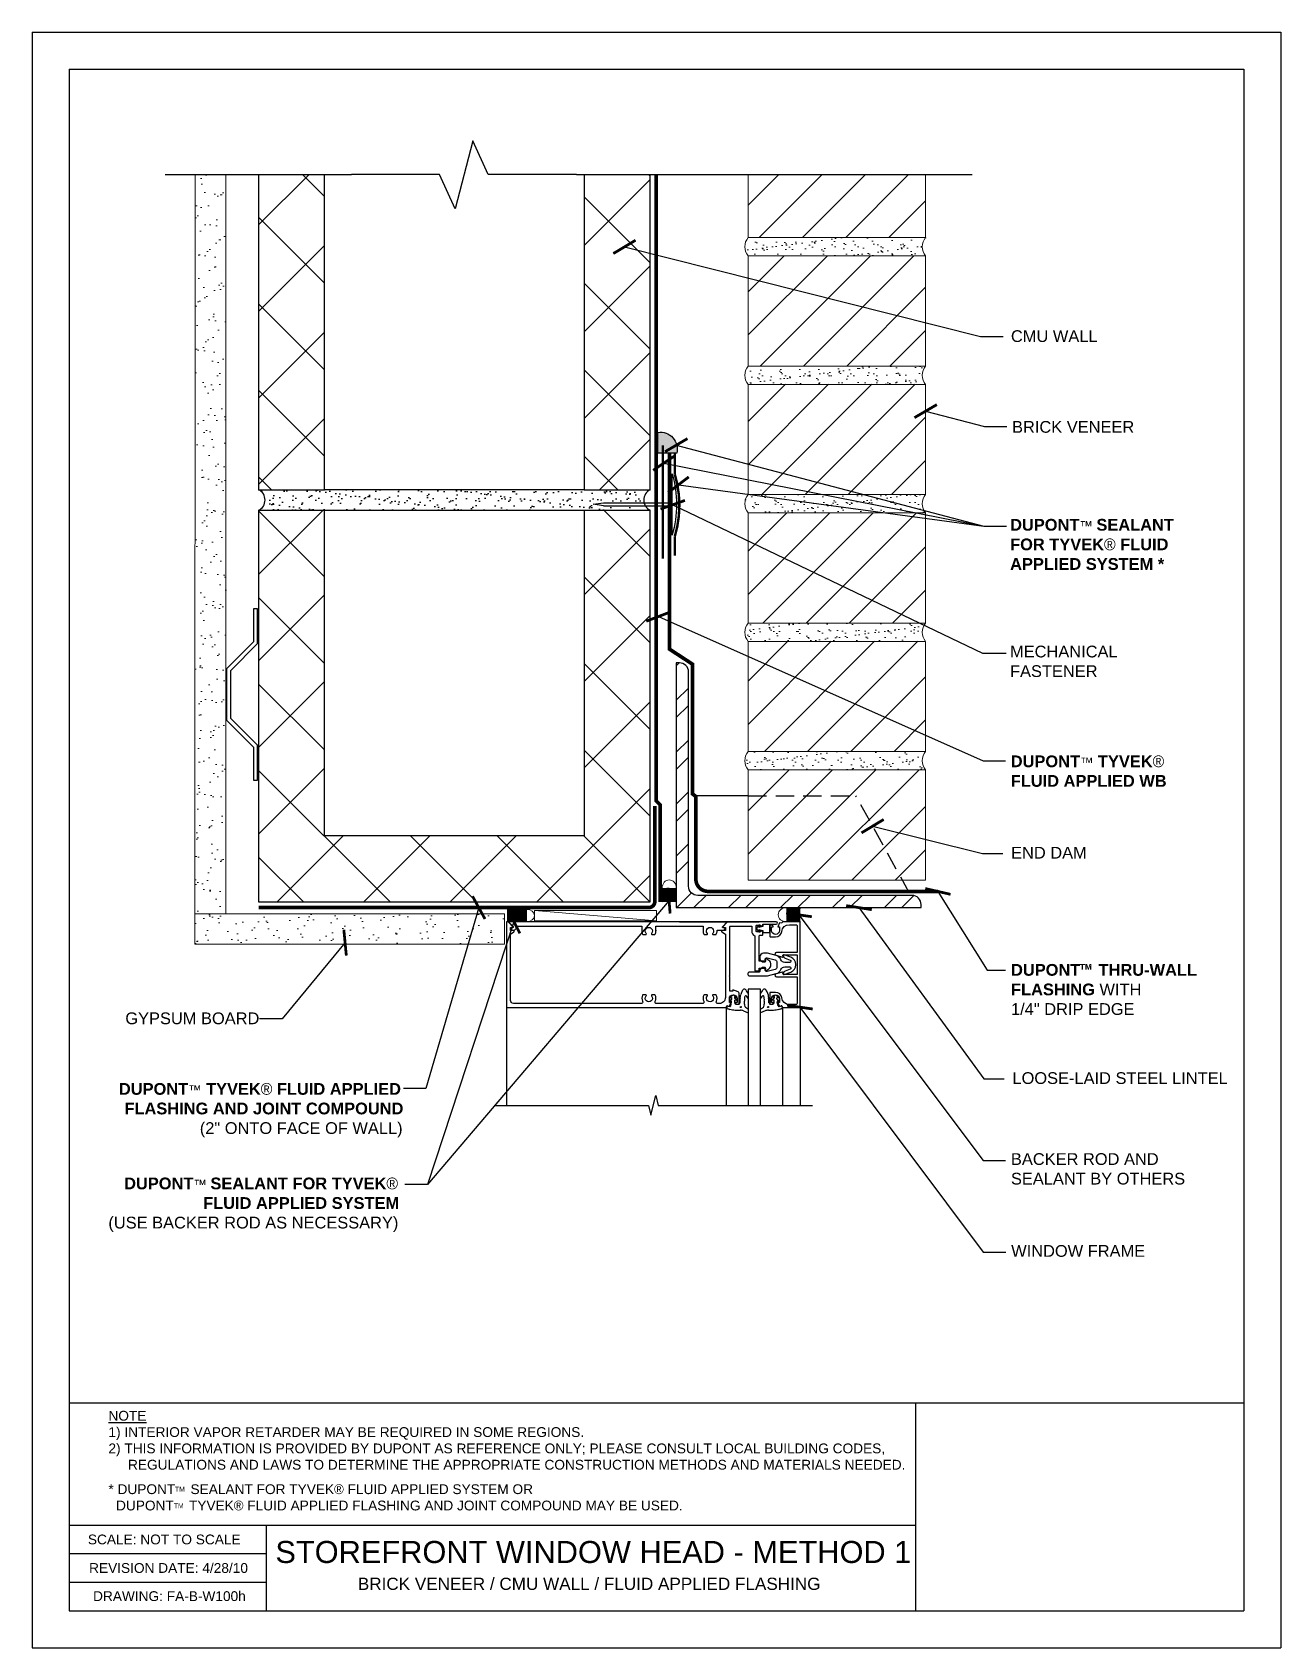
# Model space of a CAD drawing. Extents: x 305.9 to 331.4, y 2 to 35.
import ezdxf

# ---------------------------------------------------------------- set-up
doc = ezdxf.new("R2010")
doc.units = 0
doc.header["$LTSCALE"] = 1.5
doc.header["$MEASUREMENT"] = 0
doc.linetypes.add('DASHED2', pattern=[0.375, 0.25, -0.125])
doc.linetypes.add('HIDDEN', pattern=[0.375, 0.25, -0.125])
doc.layers.get('0').update_dxf_attribs({"color": 8, "linetype": 'CONTINUOUS'})
for name, color, linetype in [('8x11-ttb$0$B', 5, 'CONTINUOUS'), ('CMU', 250, 'CONTINUOUS'), ('DuPont Thru-Wall Flashing', 252, 'CONTINUOUS'), ('SEALANT', 250, 'CONTINUOUS'), ('Storefront Window', 250, 'CONTINUOUS'), ('STRUCTURE', 250, 'CONTINUOUS'), ('TEXT', 7, 'CONTINUOUS'), ('Tyvek FA Flashing and Joint Treatment', 150, 'DASHED2'), ('Tyvek FA WB', 10, 'DASHED2')]:
    doc.layers.add(name, color=color, linetype=linetype)
for name, color, linetype, lineweight in [('A-Backer Rod', 250, 'CONTINUOUS', 15), ('A-Sealant', 250, 'CONTINUOUS', 15), ('brick', 250, 'CONTINUOUS', 5), ('Gyp Board', 250, 'CONTINUOUS', 20), ('Shims', 250, 'CONTINUOUS', 25)]:
    doc.layers.add(name, color=color, linetype=linetype, lineweight=lineweight)
doc.layers.add('VIEWPORT', color=7, linetype='CONTINUOUS', plot=False)
doc.styles.add('DETAILS', font='sanss___.ttf', dxfattribs={"height": 1})
doc.dimstyles.new('ARCH_1_1-2_IN', dxfattribs={"dimscale": 0, "dimtxt": 0.09375, "dimasz": 0.09375, "dimexe": 0.0625, "dimexo": 0.0625, "dimgap": 0.0625, "dimtad": 1, "dimdec": 4, "dimlfac": 8, "dimzin": 3, "dimdsep": 46, "dimlunit": 4, "dimtxsty": 'Standard', "dimblk1": 'ARCHTICK', "dimblk2": 'ARCHTICK', "dimsah": 1, "dimcen": 0.0625, "dimdle": 0.0625, "dimclrd": 256, "dimclre": 256, "dimclrt": 256, "dimadec": 0, "dimazin": 0, "dimtfac": 1, "dimtdec": 4, "dimtmove": 0, "dimatfit": 3, "dimldrblk": 'ARCHTICK', "dimfxl": 1, "dimfrac": 2, "dimtolj": 1, "dimtzin": 0, "dimlwd": -1, "dimlwe": -1, "dimarcsym": 0})

# ---------------------------------------------------------------- blocks, each defined once
blk = doc.blocks.new('_ArchTick')
at = {"color": 0, "linetype": 'ByBlock', "const_width": 0.15}
blk.add_lwpolyline([(-0.5, -0.5), (0.5, 0.5)], dxfattribs=at)
blk = doc.blocks.new('Revsion Date')
at = {"layer": 'TEXT', "insert": (0, 0.203, 0), "char_height": 0.2, "width": 16.26452, "attachment_point": 1, "style": 'DETAILS'}
blk.add_mtext('\\pi-0.033334,l0.033334,t0.1;REVISION DATE: 4/28/10', dxfattribs=at)

msp = doc.modelspace()

# ---------------------------------------------------------------- hatches: boundary and pattern name
at = {"layer": 'brick'}
h = msp.add_hatch(dxfattribs=at)
h.set_pattern_fill('_USER', color=256, scale=0.625, angle=45, style=0, pattern_type=0)
h.set_pattern_definition([(45, (201.38834, 188.0957), (-0.4419417, 0.4419417), [])])
h.paths.add_polyline_path([(324.156, 28.182), (324.156, 30.432), (320.531, 30.432), (320.531, 28.182)])
h.paths.add_polyline_path([(324.156, 25.557), (324.156, 27.807), (320.531, 27.807), (320.531, 25.557)])
h.paths.add_polyline_path([(320.531, 25.182), (320.531, 22.932), (324.156, 22.932), (324.156, 25.182)])
h.paths.add_polyline_path([(320.531, 22.557), (320.531, 20.307), (324.156, 20.307), (324.156, 22.557)])
h.paths.add_polyline_path([(324.156, 19.932), (320.531, 19.932), (320.531, 19.557), (323.039, 19.557), (324.074, 17.682), (324.156, 17.682)])
h.paths.add_polyline_path([(323.039, 19.557), (320.531, 19.557), (320.531, 17.682), (324.074, 17.682)], flags=16)
h.paths.add_polyline_path([(324.156, 32.093), (320.531, 32.093), (320.531, 30.807), (324.156, 30.807)])
h = msp.add_hatch(dxfattribs=at)
h.set_pattern_fill('AR-SAND', color=256, scale=0.15, style=0)
h.set_pattern_definition([(37.5, (0, 0), (-0.009449, 0.28902357), [0, -0.228, 0, -0.255, 0, -0.24375]), (7.5, (0, 0), (0.2654665, 0.4233219), [0, -0.123, 0, -0.2055, 0, -0.07875]), (327.5, (-0.1845, 0), (0.46712128, 0.00084886), [0, -0.075, 0, -0.27, 0, -0.3525]), (317.5, (-0.1845, 0), (0.450919, 0.13165133), [0, -0.0375, 0, -0.177, 0, -0.2025])])
h.paths.add_polyline_path([(324.156, 30.804), (320.531, 30.804, 0.36364), (320.531, 30.429), (324.156, 30.429, -0.36364)])
h.paths.add_polyline_path([(324.156, 28.179), (320.531, 28.179, 0.36364), (320.531, 27.804), (324.156, 27.804, -0.36364)])
h.paths.add_polyline_path([(324.156, 25.554), (320.531, 25.554, 0.36364), (320.531, 25.179), (324.156, 25.179, -0.36364)])
h.paths.add_polyline_path([(324.156, 22.929), (320.531, 22.929, 0.36364), (320.531, 22.554), (324.156, 22.554, -0.36364)])
h.paths.add_polyline_path([(324.156, 20.304), (320.531, 20.304, 0.36364), (320.531, 19.929), (324.156, 19.929, -0.36364)])
at = {"layer": 'CMU'}
h = msp.add_hatch(dxfattribs=at)
h.set_pattern_fill('ANSI37', color=256, scale=10, style=0)
h.set_pattern_definition([(315, (-99.5132, 38.2115), (-0.8838835, -0.8838835), []), (225, (-99.5132, 38.2115), (-0.8838835, 0.8838835), [])])
h.paths.add_polyline_path([(311.878, 25.653), (310.531, 25.653), (310.531, 32.093), (311.878, 32.093)])
h.paths.add_polyline_path([(317.183, 32.093), (318.531, 32.093), (318.531, 25.653), (317.183, 25.653)])
h = msp.add_hatch(dxfattribs=at)
h.set_pattern_fill('AR-SAND', color=256, scale=0.15, style=0)
h.set_pattern_definition([(322.5, (-99.51316, 38.21147), (-0.009449, -0.28902357), [0, -0.228, 0, -0.255, 0, -0.24375]), (352.5, (-99.51316, 38.21147), (0.2654665, -0.4233219), [0, -0.123, 0, -0.2055, 0, -0.07875]), (32.5, (-99.69766, 38.21147), (0.46712128, -0.00084886), [0, -0.075, 0, -0.27, 0, -0.3525]), (42.5, (-99.69766, 38.21147), (0.450919, -0.13165133), [0, -0.0375, 0, -0.177, 0, -0.2025])])
h.paths.add_polyline_path([(317.183, 25.653), (318.531, 25.653, 0.626567), (318.531, 25.232), (310.531, 25.232, 0.626567), (310.531, 25.653), (311.878, 25.653)])
h = msp.add_hatch(dxfattribs=at)
h.set_pattern_fill('ANSI37', color=256, scale=10, style=0)
h.set_pattern_definition([(315, (-186.4482, 110.3075), (-0.8838835, -0.8838835), []), (225, (-186.4482, 110.3075), (-0.8838835, 0.8838835), [])])
h.paths.add_polyline_path([(318.531, 17.232), (317.183, 17.232), (311.878, 17.232), (310.531, 17.232), (310.531, 25.232), (311.878, 25.232), (311.878, 18.58), (317.183, 18.58), (317.183, 25.232), (318.531, 25.232)])
at = {"layer": 'Gyp Board'}
h = msp.add_hatch(dxfattribs=at)
h.set_pattern_fill('AR-SAND', color=256, scale=0.25, style=0)
h.set_pattern_definition([(322.5, (300.63713, 25.7621), (-0.015748, -0.481706), [0, -0.38, 0, -0.425, 0, -0.40625]), (352.5, (300.6371, 25.7621), (0.442444, -0.705537), [0, -0.205, 0, -0.3425, 0, -0.13125]), (32.5, (300.32963, 25.7621), (0.778535, -0.001415), [0, -0.125, 0, -0.45, 0, -0.5875]), (42.5, (300.3296, 25.7621), (0.75153, -0.21942), [0, -0.0625, 0, -0.295, 0, -0.3375])])
h.paths.add_polyline_path([(309.862, 16.992), (309.237, 16.848), (309.237, 17.261), (309.238, 32.093), (309.862, 32.093)])
h = msp.add_hatch(dxfattribs=at)
h.set_pattern_fill('AR-SAND,_O', color=256, scale=0.25, angle=-90)
h.set_pattern_definition([(127.5, (872.1956, -1765.15762), (-0.48170594, -0.01574834), [0, -0.38, 0, -0.425, 0, -0.40625]), (97.5, (872.1956, -1765.1576), (-0.70553652, 0.44244418), [0, -0.205, 0, -0.3425, 0, -0.13125]), (57.5, (872.1956, -1765.46512), (-0.00141476, 0.77853547), [0, -0.125, 0, -0.45, 0, -0.5875]), (47.5, (872.1956, -1765.4651), (-0.2194189, 0.75153165), [0, -0.0625, 0, -0.295, 0, -0.3375])])
h.paths.add_polyline_path([(309.227, 16.992), (309.227, 16.367), (315.55, 16.367), (315.55, 16.992)])
at = {"layer": 'SEALANT', "linetype": 'Continuous'}
h = msp.add_hatch(color=256, dxfattribs=at)
edge = h.paths.add_edge_path()
edge.add_arc((318.738, 26.485), 0.344, -14.6417, 98.4355, ccw=False)
edge.add_line((319.071, 26.398), (318.959, 26.398))
edge.add_line((318.959, 26.398), (318.687, 26.398))
edge.add_line((318.687, 26.398), (318.687, 26.825))
at = {"layer": 'SEALANT'}
h = msp.add_hatch(color=256, dxfattribs=at)
h.dxf.hatch_style = 1
edge = h.paths.add_edge_path()
edge.add_line((319.063, 17.231), (319.063, 17.516))
edge.add_ellipse((318.918, 17.516), major_axis=(0, -0.168), ratio=0.862659, start_angle=270, end_angle=450, ccw=False)
edge.add_line((318.773, 17.516), (318.773, 17.233))
edge.add_arc((318.916, 16.861), 0.399, 68.3009, 111.0118, ccw=False)
h = msp.add_hatch(color=256, dxfattribs=at)
h.dxf.hatch_style = 1
edge = h.paths.add_edge_path()
edge.add_arc((315.356, 16.953), 0.279, 333.1395, 386.8605, ccw=False)
edge.add_line((315.605, 16.827), (316.013, 16.827))
edge.add_ellipse((316.013, 16.953), major_axis=(0.152, 0), ratio=0.83193, start_angle=90, end_angle=270, ccw=False)
edge.add_line((316.013, 17.079), (315.605, 17.079))
h = msp.add_hatch(color=256, dxfattribs=at)
h.dxf.hatch_style = 1
edge = h.paths.add_edge_path()
edge.add_line((321.596, 17.116), (321.313, 17.116))
edge.add_ellipse((321.313, 16.971), major_axis=(0.168, 0), ratio=0.862659, start_angle=270, end_angle=450, ccw=False)
edge.add_line((321.313, 16.827), (321.594, 16.827))
edge.add_arc((321.965, 16.969), 0.397, 158.3009, 201.0118, ccw=False)
at = {"layer": 'STRUCTURE'}
h = msp.add_hatch(dxfattribs=at)
h.set_pattern_fill('ANSI32', color=256, scale=2, style=0)
h.set_pattern_definition([(45, (-1283.0855, -611.354), (-0.5303301, 0.5303301), []), (45, (-1282.73196, -611.354), (-0.5303301, 0.5303301), [])])
edge = h.paths.add_edge_path()
edge.add_line((319.313, 17.553), (319.313, 21.928))
edge.add_arc((319.126, 21.928), 0.188, 0, 90)
edge.add_line((319.126, 22.116), (319.063, 22.116))
edge.add_line((319.063, 22.116), (319.063, 17.116))
edge.add_line((319.063, 17.116), (324.063, 17.116))
edge.add_line((324.063, 17.116), (324.063, 17.178))
edge.add_arc((323.876, 17.178), 0.188, 0, 90)
edge.add_line((323.876, 17.366), (319.501, 17.366))
edge.add_arc((319.501, 17.553), 0.187, 180, 270, ccw=False)

# ---------------------------------------------------------------- linework, layer by layer
at = {"layer": '8x11-ttb$0$B', "color": 7}
for p, q in [((306.658, 34.248, 0), (306.658, 2.748, 0)), ((306.658, 34.248, 0), (330.658, 34.248, 0)), ((330.658, 34.248, 0), (330.658, 2.748, 0)), ((306.658, 4.498, 0), (323.947, 4.498, 0)), ((306.658, 2.748, 0), (330.658, 2.748, 0))]:
    msp.add_line(p, q, dxfattribs=at)
at = {"layer": '8x11-ttb$0$B', "color": 7, "elevation": 0}
for points in [[(330.658, 6.993), (306.658, 6.993)], [(323.947, 6.993), (323.947, 2.748)], [(310.686, 4.498), (310.686, 2.748)], [(310.686, 3.915), (306.658, 3.915)], [(310.686, 3.331), (306.658, 3.331)]]:
    msp.add_lwpolyline(points, dxfattribs=at)
at = {"layer": 'A-Backer Rod'}
for centre, major_axis, ratio in [((318.918, 17.516, 0), (0, -0.168), 0.862659), ((316.013, 16.953, 0), (0.152, 0), 0.83193), ((321.313, 16.971, 0), (0.168, 0), 0.862659)]:
    msp.add_ellipse(centre, major_axis=major_axis, ratio=ratio, dxfattribs=at)
at = {"layer": 'A-Sealant'}
for centre, radius, start, end in [((318.916, 16.861, 0), 0.399, 68.3009, 111.0118), ((321.965, 16.969, 0), 0.397, 158.3009, 201.0118)]:
    msp.add_arc(centre, radius, start, end, dxfattribs=at)
at = {"layer": 'brick', "linetype": 'Continuous'}
msp.add_lwpolyline([(320.531, 32.093), (320.531, 30.804), (324.156, 30.804), (324.156, 32.093)], dxfattribs=at)
for points in [[(320.531, 28.179), (324.156, 28.179), (324.156, 30.429), (320.531, 30.429)], [(320.531, 25.554), (324.156, 25.554), (324.156, 27.804), (320.531, 27.804)], [(320.531, 22.929), (324.156, 22.929), (324.156, 25.179), (320.531, 25.179)], [(320.531, 20.304), (324.156, 20.304), (324.156, 22.554), (320.531, 22.554)], [(320.531, 17.679), (324.156, 17.679), (324.156, 19.929), (320.531, 19.929)]]:
    msp.add_lwpolyline(points, close=True, dxfattribs=at)
for centre in [(320.754, 30.617), (324.379, 30.617), (320.754, 27.992), (324.379, 27.992), (320.754, 25.367), (324.379, 25.367), (320.754, 22.742), (324.379, 22.742), (320.754, 20.117), (324.379, 20.117)]:
    msp.add_arc(centre, 0.292, 140.0334, 219.9666, dxfattribs=at)
at = {"layer": 'CMU'}
for p, q in [((317.183, 25.653), (311.878, 25.653)), ((318.531, 25.232), (310.531, 25.232)), ((317.183, 18.58), (311.878, 18.58))]:
    msp.add_line(p, q, dxfattribs=at)
for points in [[(310.531, 32.093), (310.531, 25.653), (311.878, 25.653), (311.878, 32.093)], [(317.183, 32.093), (317.183, 25.653), (318.531, 25.653), (318.531, 32.093)], [(311.878, 18.58), (311.878, 25.232), (310.531, 25.232), (310.531, 17.232), (311.878, 17.232)], [(311.878, 17.232), (318.531, 17.232), (318.531, 25.232), (317.183, 25.232), (317.183, 18.58)]]:
    msp.add_lwpolyline(points, dxfattribs=at)
msp.add_lwpolyline([(309.961, 20.979), (309.961, 21.962), (310.509, 22.509), (310.509, 23.218), (310.424, 23.218), (310.424, 22.544), (309.877, 21.997), (309.877, 20.944), (310.424, 20.397), (310.424, 19.723), (310.509, 19.723), (310.509, 20.432)], close=True, dxfattribs=at)
for centre, start, end in [((310.429, 25.443), 295.8602, 64.1398), ((318.633, 25.443), 115.8602, 244.1398)]:
    msp.add_arc(centre, 0.234, start, end, dxfattribs=at)
at = {"layer": 'DuPont Thru-Wall Flashing'}
msp.add_line((320.531, 19.4), (319.451, 19.4), dxfattribs=at)
at = {"layer": 'DuPont Thru-Wall Flashing', "linetype": 'HIDDEN'}
for p, q in [((320.531, 19.4), (322.73, 19.4)), ((323.829, 17.41, 0), (322.73, 19.4, 0))]:
    msp.add_line(p, q, dxfattribs=at)
at = {"layer": 'DuPont Thru-Wall Flashing', "const_width": 0.075, "elevation": 0}
msp.add_lwpolyline([(318.921, 26.398), (318.921, 22.398), (319.347, 22.12)], dxfattribs=at)
msp.add_lwpolyline([(319.347, 22.12), (319.396, 22.088), (319.396, 19.438), (319.462, 19.388), (319.462, 17.698, 0.414158), (319.712, 17.448), (324.406, 17.447)], format="xyb", dxfattribs=at)
at = {"layer": 'Gyp Board'}
msp.add_lwpolyline([(309.238, 32.093), (309.227, 16.992), (309.862, 16.992), (309.862, 32.093)], dxfattribs=at)
msp.add_lwpolyline([(309.227, 16.992), (309.227, 16.367), (315.55, 16.367), (315.55, 16.992)], close=True, dxfattribs=at)
at = {"layer": 'SEALANT', "linetype": 'Continuous'}
msp.add_line((318.531, 25.678), (318.531, 25.954), dxfattribs=at)
at = {"layer": 'SEALANT', "linetype": 'Continuous', "elevation": 0}
msp.add_lwpolyline([(318.687, 26.825, -0.537754), (319.071, 26.398), (318.959, 26.398), (318.687, 26.398)], format="xyb", close=True, dxfattribs=at)
at = {"layer": 'SEALANT', "linetype": 'Continuous', "const_width": 0.05, "elevation": 0, "flags": 128}
msp.add_lwpolyline([(318.786, 24.247), (318.786, 26.561)], dxfattribs=at)
at = {"layer": 'SEALANT', "linetype": 'Continuous', "const_width": 0.05, "flags": 128}
msp.add_lwpolyline([(319.033, 26.398), (319.033, 25.965, -0.145991), (319.033, 24.703), (319.033, 24.309)], format="xyb", dxfattribs=at)
at = {"layer": 'Shims', "lineweight": 15, "elevation": 0}
msp.add_lwpolyline([(316.169, 17.057), (318.657, 17.057), (318.657, 16.849), (316.169, 16.849)], close=True, dxfattribs=at)
msp.add_lwpolyline([(318.657, 16.849), (316.169, 17.057)], dxfattribs=at)
at = {"layer": 'Storefront Window'}
for p, q in [((319.127, 16.827), (320.757, 16.827)), ((320.193, 15.242), (320.15, 15.221)), ((320.174, 15.108), (320.192, 15.187)), ((320.197, 15.247), (320.198, 15.265)), ((321.118, 15.247), (321.117, 15.265)), ((321.122, 15.242), (321.166, 15.221)), ((321.142, 15.108), (321.124, 15.187)), ((315.595, 15.077), (315.595, 13.077)), ((320.083, 15.077), (320.083, 13.077)), ((320.096, 15.103), (320.093, 15.067)), ((320.437, 15.007), (320.532, 14.965)), ((320.878, 15.007), (320.783, 14.965)), ((321.22, 15.103), (321.223, 15.067)), ((321.232, 15.077), (321.232, 13.077)), ((321.594, 15.077), (321.594, 13.077))]:
    msp.add_line(p, q, dxfattribs=at)
for points in [[(320.065, 16.573), (320.065, 15.282, -0.414214), (319.94, 15.157), (319.908, 15.157, -0.555823), (319.881, 15.202, 0.236435), (319.88, 15.33, 0.282291), (319.866, 15.338), (319.819, 15.338, 0.644645), (319.807, 15.313, -2.206052), (319.697, 15.313, 0.644645), (319.686, 15.338), (319.638, 15.338, 0.282291), (319.625, 15.33, 0.236435), (319.624, 15.202, -0.555823), (319.596, 15.157), (318.658, 15.157, -0.555823), (318.631, 15.202, 0.236435), (318.63, 15.33, 0.282291), (318.616, 15.338), (318.569, 15.338, 0.644645), (318.557, 15.313, -2.206052), (318.447, 15.313, 0.644645), (318.436, 15.338), (318.388, 15.338, 0.282291), (318.375, 15.33, 0.236435), (318.374, 15.202, -0.555823), (318.346, 15.157), (315.737, 15.157, -0.414214), (315.675, 15.219), (315.675, 16.573), (315.746, 16.619, 0.749043), (315.738, 16.647), (315.675, 16.647), (315.675, 16.712), (315.721, 16.712, 0.660347), (315.726, 16.723), (315.643, 16.81), (315.643, 16.827), (315.595, 16.827), (315.595, 15.077), (320.083, 15.077), (320.093, 15.107), (320.146, 15.097), (320.175, 15.179), (320.146, 15.179), (320.146, 15.256, -1), (320.304, 15.256), (320.304, 15.179), (320.275, 15.179), (320.275, 15.167, 0.414214), (320.295, 15.147), (320.344, 15.147), (320.344, 15.37, 0.322429), (320.327, 15.394), (320.217, 15.434), (320.217, 15.413), (320.155, 15.413), (320.155, 15.702), (320.14, 15.717), (320.155, 15.732), (320.155, 16.722, -0.414214), (320.17, 16.737), (320.604, 16.737), (320.604, 16.636, 0.295383), (320.666, 16.54), (320.666, 15.827), (320.756, 15.827), (320.756, 15.882), (320.886, 15.882), (320.881, 15.832, 0.630996), (320.889, 15.828), (320.951, 15.868, 0.541752), (320.951, 16.036), (320.889, 16.076, 0.6302), (320.881, 16.071), (320.886, 16.022), (320.756, 16.022), (320.756, 16.536, -0.414214), (320.771, 16.551), (320.814, 16.551, 0.414214), (320.829, 16.566), (320.829, 16.618, 0.414214), (320.804, 16.643), (320.789, 16.643), (320.789, 16.621), (320.709, 16.621, -0.414214), (320.694, 16.636), (320.694, 16.744, -0.414214), (320.709, 16.759), (320.789, 16.759), (320.789, 16.737), (320.804, 16.737, 0.414214), (320.829, 16.762), (320.829, 16.777), (321.102, 16.777, 1), (321.102, 16.827), (320.096, 16.827), (320.096, 16.81), (320.013, 16.723, 0.660347), (320.018, 16.712), (320.065, 16.712), (320.065, 16.647), (320.002, 16.647, 0.749043), (319.994, 16.619)], [(320.746, 16.712), (320.768, 16.739, 1), (320.749, 16.755), (320.694, 16.69), (320.749, 16.625, 1), (320.768, 16.641), (320.746, 16.668), (320.832, 16.648), (320.832, 16.606), (320.973, 16.606), (320.973, 16.774), (320.832, 16.774), (320.832, 16.732)], [(320.97, 15.365), (320.97, 15.147), (321.019, 15.147, 0.414214), (321.039, 15.167), (321.039, 15.179), (321.01, 15.179), (321.01, 15.256, -1), (321.168, 15.256), (321.168, 15.179), (321.139, 15.179), (321.168, 15.097), (321.221, 15.107), (321.232, 15.077), (321.594, 15.077), (321.594, 16.827), (321.232, 16.827), (321.221, 16.797), (321.168, 16.807), (321.139, 16.724), (321.168, 16.724), (321.168, 16.647, -1), (321.01, 16.647), (321.01, 16.724), (321.039, 16.724), (321.039, 16.736, 0.414214), (321.019, 16.756), (320.97, 16.756), (320.97, 16.538, 0.414214), (320.99, 16.518), (321.089, 16.518, 0.37708), (321.217, 16.631, -0.37708), (321.372, 16.767), (321.504, 16.767, -0.414214), (321.534, 16.737), (321.534, 16.201), (321.108, 16.201, 0.876975), (321.1, 16.142), (321.234, 16.106, 0.577352), (321.246, 16.119), (321.241, 16.139, -0.493145), (321.251, 16.151), (321.534, 16.151), (321.534, 15.753), (321.251, 15.753, -0.493145), (321.241, 15.765), (321.246, 15.785, 0.577352), (321.234, 15.797), (321.1, 15.761, 0.876975), (321.108, 15.703), (321.534, 15.703), (321.534, 15.167, -0.414214), (321.504, 15.137), (321.372, 15.137, -0.37708), (321.217, 15.273, 0.37708), (321.089, 15.385), (320.99, 15.385, 0.414214)], [(321.281, 15.906), (321.379, 15.906, -0.8391), (321.387, 15.858), (321.286, 15.821, 0.317837), (321.247, 15.764, 0.517638), (321.267, 15.75), (321.402, 15.799, 0.315299), (321.504, 15.946), (321.504, 15.957, 0.315299), (321.402, 16.103), (321.267, 16.152, 0.517638), (321.247, 16.138, 0.317837), (321.286, 16.082), (321.387, 16.045, -0.8391), (321.379, 15.996), (321.281, 15.996, -0.304695), (321.197, 16.052, 0.234469), (321.104, 16.135), (320.924, 16.183), (320.843, 16.183, 0.414214), (320.768, 16.108), (320.768, 16.087, 0.267949), (320.806, 16.022), (320.824, 16.011, 0.131652), (320.831, 16.009), (320.87, 16.009, 0.466308), (320.885, 16.027), (320.879, 16.058, -0.548619), (320.917, 16.092), (321.081, 16.048, -0.339454), (321.118, 15.999), (321.118, 15.903, -0.339454), (321.081, 15.855), (320.916, 15.811, -0.548619), (320.879, 15.845), (320.885, 15.877, 0.466308), (320.87, 15.894), (320.831, 15.894, 0.131652), (320.824, 15.892), (320.806, 15.882, 0.271331), (320.768, 15.816, -0.417912), (320.753, 15.801), (320.556, 15.801, 0.414214), (320.526, 15.771), (320.526, 15.751, 0.414214), (320.556, 15.721), (320.928, 15.721), (321.104, 15.768, 0.234469), (321.197, 15.85, -0.304695)]]:
    msp.add_lwpolyline(points, format="xyb", close=True, dxfattribs=at)
msp.add_lwpolyline([(318.645, 16.653), (318.645, 16.639), (318.645, 16.737), (319.609, 16.737), (319.609, 16.639, 0.118112), (319.625, 16.574, 0.282291), (319.638, 16.566), (319.686, 16.566, 0.644645), (319.697, 16.591, -2.206052), (319.807, 16.591, 0.644645), (319.819, 16.566), (319.866, 16.566, 0.282291), (319.88, 16.574, 0.118112), (319.895, 16.639), (319.895, 16.653), (320.012, 16.653, 0.414214), (320.059, 16.7), (320.059, 16.706), (320.02, 16.706, -0.660347), (320.01, 16.728), (320.089, 16.81, 0.660347), (320.082, 16.827), (315.658, 16.827, 0.660347), (315.651, 16.81), (315.73, 16.728, -0.660347), (315.72, 16.706), (315.681, 16.706), (315.681, 16.7, 0.668179), (315.761, 16.666), (315.832, 16.737), (318.359, 16.737), (318.359, 16.639, 0.118112), (318.375, 16.574, 0.282291), (318.388, 16.566), (318.436, 16.566, 0.644645), (318.447, 16.591, -2.206052), (318.557, 16.591, 0.644645), (318.569, 16.566), (318.616, 16.566, 0.282291), (318.63, 16.574, 0.118112), (318.645, 16.639)], format="xyb", dxfattribs=at)
for points in [[(320.783, 13.077), (320.783, 15.452), (320.533, 15.452), (320.533, 13.077)], [(315.345, 13.077), (318.495, 13.077), (318.545, 12.877), (318.645, 13.277), (318.695, 13.077), (321.845, 13.077)]]:
    msp.add_lwpolyline(points, dxfattribs=at)
for centre in [(320.38, 15.086), (320.38, 15.086), (320.936, 15.086), (320.936, 15.086)]:
    msp.add_circle(centre, 0.01, dxfattribs=at)
for centre, radius, start, end in [((320.152, 15.214), 0.00735, 108.0211, 272.6856), ((320.156, 15.304), 0.0975, 268.3103, 283.698), ((320.188, 15.273), 0.0224, 130.057, 175.9621), ((320.168, 15.276), 0.00303, 195.9854, 302.6183), ((320.218, 15.187), 0.0987, 111.5783, 119.2926), ((320.505, 14.896), 0.515, 122.4999, 130.0558), ((320.183, 15.202), 0.00797, 10.5581, 121.2303), ((320.19, 15.26), 0.0201, 80.3102, 113.8002), ((320.171, 15.194), 0.0215, 340.6189, 26.1575), ((320.189, 15.273), 0.00871, 358.9758, 55.5111), ((320.182, 15.254), 0.0167, 310.9036, 334.1392), ((320.175, 15.266), 0.0233, 357.5325, 17.0485), ((320.233, 15.323), 0.00891, 61.8402, 122.4628), ((320.16, 15.187), 0.163, 41.1052, 61.8641), ((320.323, 15.29), 0.0736, 175.1708, 197.0015), ((320.255, 15.293), 0.00683, 44.2979, 142.973), ((320.303, 15.199), 0.0531, 152.6833, 169.4254), ((320.37, 15.2), 0.119, 175.7932, 195.2771), ((320.264, 15.276), 0.0138, 211.6166, 240.2474), ((320.265, 15.217), 0.0106, 81.9384, 145.2411), ((320.021, 14.905), 0.43, 50.1669, 56.6052), ((320.379, 15.47), 0.21, 235.3871, 241.8371), ((320.201, 14.767), 0.465, 77.9518, 81.9547), ((320.282, 15.287), 0.00287, 219.7797, 310.5618), ((320.277, 15.289), 0.008, 332.7799, 41.0673), ((320.286, 15.223), 0.0155, 9.2039, 51.0622), ((320.299, 15.225), 0.00317, 264.2743, 12.8187), ((320.726, 15.188), 0.366, 169.1823, 182.1699), ((319.172, 15.485), 1.216, 349.1837, 353.1433), ((320.64, 15.284), 0.266, 149.9359, 167.8358), ((320.486, 15.373), 0.0891, 137.536, 149.9391), ((320.468, 15.394), 0.061, 116.3959, 140.4137), ((320.456, 15.416), 0.0365, 75.8131, 115.7609), ((321.009, 15.226), 0.555, 176.0942, 182.3015), ((319.769, 15.176), 0.686, 357.4065, 2.325), ((320.584, 15.256), 0.129, 158.183, 176.5293), ((320.436, 15.396), 0.0627, 33.8346, 61.7531), ((320.481, 15.299), 0.0169, 66.0494, 162.8297), ((319.479, 14.755), 1.214, 29.8193, 33.8339), ((320.464, 15.269), 0.0514, 37.5412, 62.0692), ((319.69, 14.767), 0.973, 30.0394, 33.2142), ((321.836, 14.755), 1.214, 146.1661, 150.1807), ((321.626, 14.767), 0.973, 146.7858, 149.9606), ((320.852, 15.269), 0.0514, 117.9308, 142.4588), ((320.88, 15.396), 0.0627, 118.2469, 146.1654), ((320.835, 15.299), 0.0169, 17.1703, 113.9506), ((320.859, 15.416), 0.0365, 64.2391, 104.1869), ((320.731, 15.256), 0.129, 3.4707, 21.817), ((320.306, 15.226), 0.555, 357.6985, 3.9058), ((321.546, 15.176), 0.686, 177.675, 182.5935), ((320.848, 15.394), 0.061, 39.5863, 63.6041), ((320.829, 15.373), 0.0891, 30.0609, 42.464), ((320.676, 15.284), 0.266, 12.1642, 30.0641), ((322.143, 15.485), 1.216, 186.8567, 190.8163), ((320.589, 15.188), 0.366, 357.8301, 10.8177), ((321.029, 15.223), 0.0155, 128.9378, 170.7961), ((321.017, 15.225), 0.00317, 167.1813, 275.7257), ((321.114, 14.767), 0.465, 98.0453, 102.0482), ((321.295, 14.905), 0.43, 123.3948, 129.8331), ((321.038, 15.289), 0.008, 138.9327, 207.2201), ((321.033, 15.287), 0.00287, 229.4382, 320.2203), ((321.155, 15.187), 0.163, 118.1359, 138.8948), ((320.936, 15.47), 0.21, 298.1629, 304.6129), ((321.051, 15.217), 0.0106, 34.7589, 98.0616), ((321.06, 15.293), 0.00683, 37.027, 135.7021), ((321.051, 15.276), 0.0138, 299.7526, 328.3834), ((321.012, 15.199), 0.0531, 10.5746, 27.3167), ((320.946, 15.2), 0.119, 344.7229, 4.2068), ((320.993, 15.29), 0.0736, 342.9985, 4.8292), ((321.083, 15.323), 0.00891, 57.5372, 118.1598), ((320.811, 14.896), 0.515, 49.9442, 57.5001), ((321.141, 15.266), 0.0233, 162.9515, 182.4675), ((321.127, 15.273), 0.00871, 124.4889, 181.0242), ((321.133, 15.254), 0.0167, 205.8608, 229.0964), ((321.126, 15.26), 0.0201, 66.1998, 99.6898), ((321.144, 15.194), 0.0215, 153.8425, 199.3811), ((321.133, 15.202), 0.00797, 58.7697, 169.4419), ((321.097, 15.187), 0.0987, 60.7074, 68.4217), ((321.16, 15.304), 0.0975, 256.302, 271.6897), ((321.128, 15.273), 0.0224, 4.0379, 49.943), ((321.147, 15.276), 0.00303, 237.3817, 344.0146), ((321.163, 15.214), 0.00735, 267.3144, 71.9789), ((320.103, 15.066), 0.01, 175.1708, 248.1386), ((320.106, 15.102), 0.01, 68.759, 175.1708), ((320.25, 15.433), 0.406, 248.1386, 256.9199), ((320.187, 15.311), 0.213, 248.759, 263.063), ((320.349, 15.987), 0.967, 258.6068, 265.1115), ((320.162, 15.11), 0.0118, 263.063, 347.7325), ((320.274, 15.169), 0.0186, 182.2058, 240.2308), ((320.287, 15.192), 0.0447, 240.2143, 261.0616), ((320.332, 15.429), 0.411, 260.8259, 275.6477), ((320.318, 15.394), 0.25, 261.0554, 273.2522), ((320.331, 15.173), 0.0287, 273.2506, 2.1684), ((320.385, 14.911), 0.109, 61.1984, 96.2977), ((320.666, 15.156), 0.212, 183.0086, 195.4405), ((320.512, 15.121), 0.0543, 203.4083, 250.7288), ((320.977, 15.945), 1, 241.129, 243.6343), ((320.339, 15.945), 1, 296.3657, 298.871), ((320.804, 15.121), 0.0543, 289.2712, 336.5917), ((320.649, 15.156), 0.212, 344.5595, 356.9914), ((320.931, 14.911), 0.109, 83.7023, 118.8016), ((320.983, 15.429), 0.411, 264.3523, 279.1741), ((320.985, 15.173), 0.0287, 177.8316, 266.7494), ((320.997, 15.394), 0.25, 266.7478, 278.9446), ((321.029, 15.192), 0.0447, 278.9384, 299.7857), ((320.966, 15.987), 0.967, 274.8885, 281.3932), ((321.042, 15.169), 0.0186, 299.7692, 357.7942), ((321.153, 15.11), 0.0118, 192.2675, 276.937), ((321.129, 15.311), 0.213, 276.937, 291.241), ((321.066, 15.433), 0.406, 283.0801, 291.8614), ((321.21, 15.102), 0.01, 4.8292, 111.241), ((321.213, 15.066), 0.01, 291.8614, 4.8292)]:
    msp.add_arc(centre, radius, start, end, dxfattribs=at)
at = {"layer": 'STRUCTURE'}
for p, q in [((308.621, 32.093, 0), (312.426, 32.093, 0)), ((317.026, 32.093, 0), (325.106, 32.093, 0)), ((317.367, 25.355, 0), (317.575, 25.386, 0)), ((317.575, 25.324, 0), (317.367, 25.355, 0)), ((317.575, 25.386, 0), (318.976, 25.386, 0)), ((317.575, 25.324, 0), (318.976, 25.324, 0))]:
    msp.add_line(p, q, dxfattribs=at)
at = {"layer": 'STRUCTURE', "elevation": 0}
msp.add_lwpolyline([(317.026, 32.093), (315.22, 32.093), (314.904, 32.779), (314.548, 31.394), (314.226, 32.093), (312.426, 32.093)], dxfattribs=at)
at = {"layer": 'STRUCTURE'}
for points in [[(318.976, 25.978, -0.147361), (318.976, 24.728)], [(319.313, 17.553), (319.313, 21.928, 0.414214), (319.126, 22.116), (319.063, 22.116), (319.063, 17.116), (324.063, 17.116), (324.063, 17.178, 0.414214), (323.876, 17.366), (319.501, 17.366, -0.414214)]]:
    msp.add_lwpolyline(points, format="xyb", close=True, dxfattribs=at)
at = {"layer": 'Tyvek FA Flashing and Joint Treatment', "ltscale": 0.5, "const_width": 0.075, "elevation": 0, "flags": 128}
msp.add_lwpolyline([(310.531, 17.117), (318.499, 17.117, 0.414214), (318.624, 17.242), (318.624, 19.189)], format="xyb", dxfattribs=at)
at = {"layer": 'Tyvek FA WB', "const_width": 0.075, "elevation": 0, "flags": 128}
msp.add_lwpolyline([(318.736, 17.232), (318.736, 19.214), (318.649, 19.301), (318.649, 32.093)], dxfattribs=at)
at = {"layer": 'VIEWPORT', "color": 1}
for p, q in [((305.908, 34.998, 0), (305.908, 1.998, 0)), ((305.908, 34.998, 0), (331.408, 34.998, 0)), ((331.408, 34.998, 0), (331.408, 1.998, 0)), ((305.908, 1.998, 0), (331.408, 1.998, 0))]:
    msp.add_line(p, q, dxfattribs=at)

# ---------------------------------------------------------------- block references
at = {"layer": 'TEXT'}
msp.add_blockref('Revsion Date', (307.068, 3.523), dxfattribs=at)

# ---------------------------------------------------------------- texts
at = {"layer": 'TEXT', "style": 'DETAILS'}
for s, insert, char_height, width, attachment_point in [('CMU WALL', (325.898, 28.911, 0), 0.24, 6.52135, 1), ('BRICK VENEER', (325.921, 27.057, 0), 0.24, 6.52135, 1), ('{\\fSansSerif|b1|i0|c2|p2;DUPONT\\fArial|b0|i0|c0|p32;\\H0.8125x;™\\fArial|b1|i0|c0|p32; \\H1.2308x;SEALANT \\PFOR TYVEK\\fSymbol|b0|i0|c2|p18;â\\fArial|b0|i0|c0|p32; \\fArial|b1|i0|c0|p32;FLUID \\PAPPLIED SYSTEM *}', (325.881, 25.057, 0), 0.24, 6.52135, 1), ('MECHANICAL \\PFASTENER ', (325.879, 22.468), 0.24, 6.52135, 1), ('{\\fSansSerif|b1|i0|c2|p2;DUPONT\\fArial|b0|i0|c0|p32;\\H0.8125x;™\\fSansSerif|b1|i0|c2|p2;\\H1.2308x; TYVEK\\fSymbol|b0|i0|c2|p18;â\\fSansSerif|b1|i0|c2|p2; \\PFLUID APPLIED WB}', (325.894, 20.225, 0), 0.24, 6.52135, 1), ('END DAM', (325.901, 18.358), 0.24, 6.52135, 1), ('\\A1;{\\fSansSerif|b1|i0|c2|p2;DUPONT    THRU-WALL\\PFLASHING} WITH \\P1/4" DRIP EDGE', (325.9, 15.443, 0), 0.24, 5.83899, 4), ('GYPSUM BOARD', (307.808, 14.975, 0), 0.24, 6.52135, 1), ('\\pi0.84952;{\\fSansSerif|b1|i0|c2|p2;DUPONT\\fArial|b0|i0|c0|p32;\\H0.8125x;™\\fSansSerif|b1|i0|c2|p2;\\H1.2308x; TYVEK\\fSymbol|b0|i0|c2|p18;â\\fSansSerif|b1|i0|c2|p2; FLUID APPLIED \\P\\pi0.96236;FLASHING AND JOINT COMPOUND\\fSansSerif|b0|i0|c2|p2; \\P\\pi2.5022;(2" ONTO FACE OF WALL)}', (306.827, 13.533, 0), 0.24, 6.52135, 1), ('LOOSE-LAID STEEL LINTEL', (325.929, 13.754, 0), 0.24, 6.52135, 1), ('BACKER ROD AND \\PSEALANT BY OTHERS', (325.898, 12.1, 0), 0.24, 6.52135, 1), ('\\pi1.5423;{\\fSansSerif|b1|i0|c2|p2;DUPONT\\fArial|b0|i0|c0|p32;\\H0.8125x;™\\fArial|b1|i0|c0|p32; \\H1.2308x;SEALANT FOR TYVEK\\fSymbol|b0|i0|c2|p18;â\\fArial|b0|i0|c0|p32; \\P\\pi3.1562;\\fArial|b1|i0|c0|p32;FLUID APPLIED SYSTEM\\P\\pi1.2206;\\fArial|b0|i0|c0|p32;(USE BACKER ROD AS NECESSARY)}', (306.241, 11.602, 0), 0.24, 7.11285, 1), ('WINDOW FRAME', (325.903, 10.223, 0), 0.24, 6.52135, 1), ('{\\LNOTE\\P}1) INTERIOR VAPOR RETARDER MAY BE REQUIRED IN SOME REGIONS.\\P\\pi-0.4,l0.4;2) THIS INFORMATION IS PROVIDED BY DUPONT AS REFERENCE ONLY; PLEASE CONSULT LOCAL BUILDING CODES, REGULATIONS AND LAWS TO DETERMINE THE APPROPRIATE CONSTRUCTION METHODS AND MATERIALS NEEDED.\\P{\\H0.5x;\\P\\pi0,l0;}* DUPONT    SEALANT FOR TYVEK{\\fSymbol|b0|i0|c2|p18;â} FLUID APPLIED SYSTEM OR \\P\\pi-0.2,l0.2;  DUPONT    TYVEK{\\fSymbol|b0|i0|c2|p18;â} FLUID APPLIED FLASHING AND JOINT COMPOUND MAY BE USED.', (307.463, 6.836, 0), 0.2, 16.47485, 1), ('TM', (308.823, 5.285, 0), 0.1, 8.31, 1), ('TM', (308.799, 4.946, 0), 0.1, 8.31, 1), ('\\pi-0.033334,l0.033334,t0.1;SCALE: NOT TO SCALE', (307.043, 4.309, 0), 0.2, 16.26452, 1), ('\\pi0.39713;{\\H0.9x;STOREFRONT WINDOW HEAD - METHOD 1 \\P\\pi2.0817;\\H0.55556x;BRICK VENEER / CMU WALL / FLUID APPLIED FLASHING}', (310.476, 4.178, 0), 0.5, 13.39365, 1), ('\\pi-0.033334,l0.033334,t0.1;DRAWING: FA-B-W100h', (307.149, 3.151, 0), 0.2, 16.26452, 1)]:
    msp.add_mtext(s, dxfattribs=dict(at, insert=insert, char_height=char_height, width=width, attachment_point=attachment_point))
at = {"layer": 'TEXT', "insert": (327.307, 15.907, 0), "char_height": 0.12, "attachment_point": 4, "style": 'DETAILS'}
msp.add_mtext('{\\fSansSerif|b1|i0|c2|p2;TM}', dxfattribs=at)

# ---------------------------------------------------------------- leaders
at = {"layer": 'TEXT'}
for points, override in [([(318.003, 30.614, 0), (325.279, 28.785, 0), (325.739, 28.785, 0)], {"dimscale": 4, "dimgap": 0.0625, "dimtad": 0}), ([(324.156, 27.259, 0), (325.355, 26.944, 0), (325.815, 26.944, 0)], {"dimscale": 4, "dimgap": 0.0625, "dimtad": 0}), ([(319.062, 26.564, 0), (325.346, 24.912, 0), (325.806, 24.912, 0)], {"dimscale": 4, "dimgap": 0.0625, "dimtad": 0}), ([(318.811, 26.199, 0), (325.346, 24.912, 0), (325.806, 24.912, 0)], {"dimscale": 4, "dimgap": 0.0625, "dimtad": 0}), ([(319.106, 25.754, 0), (325.346, 24.912, 0), (325.806, 24.912, 0)], {"dimscale": 4, "dimgap": 0.0625, "dimtad": 0}), ([(318.99, 25.347), (325.319, 22.315), (325.802, 22.315)], {"dimscale": 4, "dimtad": 0}), ([(318.696, 23.062, 0), (325.329, 20.114, 0), (325.788, 20.114, 0)], {"dimscale": 4, "dimgap": 0.0625, "dimtad": 0}), ([(323.072, 18.78), (325.314, 18.225), (325.735, 18.225)], {"dimscale": 4, "dimgap": 0.0625, "dimtad": 0}), ([(318.915, 17.26, 0), (313.979, 11.457, 0), (313.519, 11.457, 0)], {"dimscale": 4, "dimgap": 0.0625, "dimtad": 0}), ([(324.406, 17.447, 0), (325.411, 15.841, 0), (325.79, 15.841, 0)], {"dimscale": 4, "dimtad": 0}), ([(315.027, 17.117, 0), (313.949, 13.422, 0), (313.489, 13.422, 0)], {"dimscale": 4, "dimgap": 0.0625, "dimtad": 0}), ([(321.568, 16.968, 0), (325.33, 11.951, 0), (325.789, 11.951, 0)], {"dimscale": 4, "dimgap": 0.0625, "dimtad": 0}), ([(322.794, 17.116, 0), (325.342, 13.621, 0), (325.763, 13.621, 0)], {"dimscale": 4, "dimgap": 0.0625, "dimtad": 0}), ([(315.747, 16.827, 0), (313.979, 11.457, 0), (313.519, 11.457, 0)], {"dimscale": 4, "dimgap": 0.0625, "dimtad": 0}), ([(312.297, 16.401, 0), (311.011, 14.843, 0), (310.552, 14.843, 0)], {"dimscale": 4, "dimgap": 0.0625, "dimtad": 0}), ([(321.587, 15.083, 0), (325.334, 10.075, 0), (325.794, 10.075, 0)], {"dimscale": 4, "dimgap": 0.0625, "dimtad": 0})]:
    msp.add_leader(points, dimstyle='ARCH_1_1-2_IN', override=override, dxfattribs=at)

doc.saveas('drawing.dxf')
